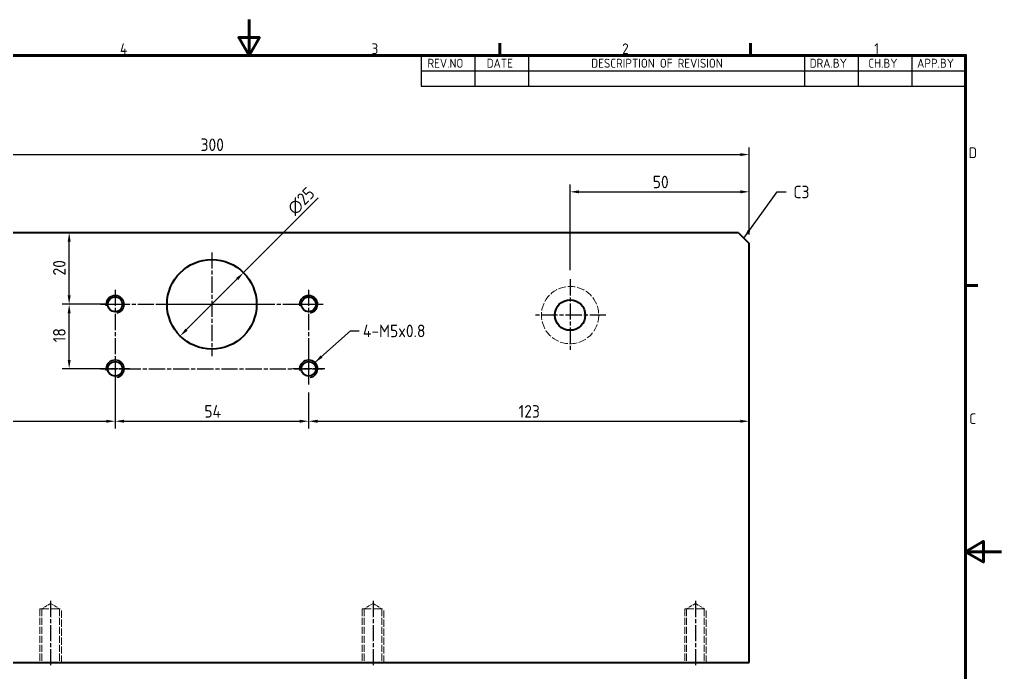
# Model space of a CAD drawing. Header units: millimetres. Extents: x 0 to 420, y 0 to 297.
# Drawn here: x 145.9 to 420, y 114.8 to 297 of the extents above; entities that cross this region are included whole.
import ezdxf

# ---------------------------------------------------------------- set-up
doc = ezdxf.new("R2010")
doc.units = ezdxf.units.MM
doc.linetypes.add('CHAIN', pattern=[0.3543, 0.2362, -0.0295, 0.0591, -0.0295])
doc.linetypes.add('DASHED', pattern=[0.2067, 0.1654, -0.0413])
doc.layers.get('0').update_dxf_attribs({"color": 3, "lineweight": 25})
for name, color, linetype, lineweight in [('가려진 것(ISO)', 2, 'DASHED', 18), ('가시적인 것(ISO)', 3, 'Continuous', 40), ('가시적인 좁은 것(ISO)', 3, 'Continuous', 35), ('경계(ISO)', 7, 'Continuous', 70), ('기호(ISO)', 5, 'Continuous', 25), ('중심 표식(ISO)', 1, 'Continuous', 25), ('중심선(ISO)', 1, 'Continuous', 25), ('치수(ISO)', 7, 'Continuous', 25)]:
    doc.layers.add(name, color=color, linetype=linetype, lineweight=lineweight)
doc.styles.add('ISO Proportiona M2B', font='isocp.shx')
doc.styles.add('문자 텍스트_M2B', font='isocp.shx')
doc.styles.add('치수 텍스트_PSTEK_POSCO', font='isocp.shx')
doc.dimstyles.new('치수_PSTEK_POSCO', dxfattribs={"dimtxt": 3.5, "dimasz": 2.5, "dimexe": 2, "dimexo": 2.5, "dimgap": 1, "dimtad": 1, "dimrnd": 1e-08, "dimdsep": 46, "dimtxsty": '치수 텍스트_PSTEK_POSCO', "dimcen": 0.09, "dimdle": 10, "dimclrd": 7, "dimclre": 7, "dimclrt": 2, "dimadec": 1, "dimazin": 2, "dimtfac": 1, "dimtmove": 0, "dimatfit": 3, "dimfxl": 0, "dimtolj": 1, "dimlwd": -1, "dimlwe": -1, "dimarcsym": 0})
doc.dimstyles.new('치수_PSTEK_POSCO$7', dxfattribs={"dimtxt": 3.5, "dimasz": 2.5, "dimexe": 2, "dimexo": 2.5, "dimgap": 1, "dimtad": 1, "dimrnd": 1e-08, "dimdsep": 46, "dimtxsty": '치수 텍스트_PSTEK_POSCO', "dimcen": 0.09, "dimdle": 10, "dimclrd": 7, "dimclre": 7, "dimclrt": 2, "dimadec": 1, "dimazin": 2, "dimtfac": 1, "dimtmove": 0, "dimatfit": 3, "dimfxl": 0, "dimtolj": 1, "dimlwd": -1, "dimlwe": -1, "dimarcsym": 0})

# ---------------------------------------------------------------- blocks, each defined once
blk = doc.blocks.new('경계 Default Border')
at = {"layer": '경계(ISO)'}
for p, q in [((280, 287), (280, 290.4)), ((350, 287), (350, 290.4)), ((410, 222.75), (413.4, 222.75))]:
    blk.add_line(p, q, dxfattribs=at)
at = {"layer": '경계(ISO)', "flags": 128}
for points in [[(210, 297), (210, 287), (207.11, 292), (212.89, 292), (210, 287)], [(10, 10), (10, 287), (410, 287), (410, 10), (10, 10)], [(420, 148.5), (410, 148.5), (415, 151.39), (415, 145.61), (410, 148.5)]]:
    blk.add_lwpolyline(points, dxfattribs=at)
at = {"layer": '경계(ISO)', "color": 2, "char_height": 3, "attachment_point": 7, "style": '문자 텍스트_M2B'}
for s, insert in [('4', (173.97, 287.4)), ('3', (244.17, 287.37)), ('2', (314.13, 287.37)), ('1', (384.49, 287.4)), ('D', (410.88, 258.35)), ('C', (411.04, 184.1))]:
    blk.add_mtext(s, dxfattribs=dict(at, insert=insert))
blk = doc.blocks.new('리비전 내역')
at = {"layer": '기호(ISO)'}
for p, q in [((258, 287), (410, 287)), ((258, 287), (258, 282.72)), ((273, 287), (273, 282.72)), ((288, 287), (288, 282.72)), ((365, 287), (365, 282.72)), ((380, 287), (380, 282.72)), ((395, 287), (395, 282.72)), ((410, 287), (410, 282.72)), ((258, 282.72), (410, 282.72)), ((258, 282.72), (258, 278.44)), ((273, 282.72), (273, 278.44)), ((288, 282.72), (288, 278.44)), ((365, 282.72), (365, 278.44)), ((380, 282.72), (380, 278.44)), ((395, 282.72), (395, 278.44)), ((410, 282.72), (410, 278.44)), ((258, 278.44), (410, 278.44))]:
    blk.add_line(p, q, dxfattribs=at)
at = {"layer": '기호(ISO)', "color": 2, "char_height": 2.5, "attachment_point": 7, "style": 'ISO Proportiona M2B'}
for s, insert in [('REV.NO', (259.79, 283.58)), ('DATE', (276.31, 283.58)), ('DESCRIPTION OF REVISION', (305.51, 283.58)), ('DRA.BY', (366.48, 283.58)), ('CH.BY', (382.86, 283.58)), ('APP.BY', (396.48, 283.58))]:
    blk.add_mtext(s, dxfattribs=dict(at, insert=insert))
blk = doc.blocks.new('*D23')
at = {"layer": 'Defpoints', "color": 0, "transparency": 16777216}
for p in [(349.6, 248.94), (349.6, 234.54), (299.6, 224.54)]:
    blk.add_point(p, dxfattribs=at)
at = {"layer": '치수(ISO)', "color": 7, "transparency": 16777216}
for p, q in [((299.6, 227.04), (299.6, 250.94)), ((349.6, 237.04), (349.6, 250.94)), ((302.1, 248.94), (347.1, 248.94))]:
    blk.add_line(p, q, dxfattribs=at)
for points in [[(302.1, 249.36), (302.1, 248.52), (299.6, 248.94)], [(347.1, 249.36), (347.1, 248.52), (349.6, 248.94)]]:
    blk.add_solid(points, dxfattribs=at)
at = {"layer": '치수(ISO)', "color": 2, "transparency": 16777216, "insert": (322.69, 251.69), "char_height": 3.5, "attachment_point": 4, "style": '치수 텍스트_PSTEK_POSCO'}
blk.add_mtext('\\A1;50', dxfattribs=at)
blk = doc.blocks.new('*D24')
at = {"layer": 'Defpoints', "color": 0, "transparency": 16777216}
for p in [(49.6, 234.54), (172.6, 199.54), (172.6, 184.91)]:
    blk.add_point(p, dxfattribs=at)
at = {"layer": '치수(ISO)', "color": 7, "transparency": 16777216}
for p, q in [((172.6, 197.04), (172.6, 182.91)), ((52.1, 184.91), (170.1, 184.91))]:
    blk.add_line(p, q, dxfattribs=at)
for points in [[(52.1, 185.33), (52.1, 184.49), (49.6, 184.91)], [(170.1, 185.33), (170.1, 184.49), (172.6, 184.91)]]:
    blk.add_solid(points, dxfattribs=at)
at = {"layer": '치수(ISO)', "color": 2, "transparency": 16777216, "insert": (108.22, 187.66), "char_height": 3.5, "attachment_point": 4, "style": '치수 텍스트_PSTEK_POSCO'}
blk.add_mtext('\\A1;123', dxfattribs=at)
blk = doc.blocks.new('*D25')
at = {"layer": 'Defpoints', "color": 0, "transparency": 16777216}
for p in [(172.6, 199.54), (226.6, 195.47), (226.6, 184.91)]:
    blk.add_point(p, dxfattribs=at)
at = {"layer": '치수(ISO)', "color": 7, "transparency": 16777216}
for p, q in [((172.6, 197.04), (172.6, 182.91)), ((226.6, 192.97), (226.6, 182.91)), ((175.1, 184.91), (224.1, 184.91))]:
    blk.add_line(p, q, dxfattribs=at)
for points in [[(175.1, 185.33), (175.1, 184.49), (172.6, 184.91)], [(224.1, 185.33), (224.1, 184.49), (226.6, 184.91)]]:
    blk.add_solid(points, dxfattribs=at)
at = {"layer": '치수(ISO)', "color": 2, "transparency": 16777216, "insert": (197.51, 187.66), "char_height": 3.5, "attachment_point": 4, "style": '치수 텍스트_PSTEK_POSCO'}
blk.add_mtext('\\A1;54', dxfattribs=at)
blk = doc.blocks.new('*D26')
at = {"layer": 'Defpoints', "color": 0, "transparency": 16777216}
for p in [(349.6, 234.54), (226.6, 195.47), (349.6, 184.91)]:
    blk.add_point(p, dxfattribs=at)
at = {"layer": '치수(ISO)', "color": 7, "transparency": 16777216}
for p, q in [((226.6, 192.97), (226.6, 182.91)), ((229.1, 184.91), (347.1, 184.91))]:
    blk.add_line(p, q, dxfattribs=at)
for points in [[(229.1, 185.33), (229.1, 184.49), (226.6, 184.91)], [(347.1, 185.33), (347.1, 184.49), (349.6, 184.91)]]:
    blk.add_solid(points, dxfattribs=at)
at = {"layer": '치수(ISO)', "color": 2, "transparency": 16777216, "insert": (285.24, 187.66), "char_height": 3.5, "attachment_point": 4, "style": '치수 텍스트_PSTEK_POSCO'}
blk.add_mtext('\\A1;123', dxfattribs=at)
blk = doc.blocks.new('*D27')
at = {"layer": 'Defpoints', "color": 0, "transparency": 16777216}
for p in [(159.77, 217.54), (172.6, 217.54), (172.6, 199.54)]:
    blk.add_point(p, dxfattribs=at)
at = {"layer": '치수(ISO)', "color": 7, "transparency": 16777216}
for p, q in [((170.1, 217.54), (157.77, 217.54)), ((159.77, 202.04), (159.77, 215.04)), ((170.1, 199.54), (157.77, 199.54))]:
    blk.add_line(p, q, dxfattribs=at)
for points in [[(159.36, 215.04), (160.19, 215.04), (159.77, 217.54)], [(159.36, 202.04), (160.19, 202.04), (159.77, 199.54)]]:
    blk.add_solid(points, dxfattribs=at)
at = {"layer": '치수(ISO)', "color": 2, "transparency": 16777216, "insert": (157.02, 206.95), "char_height": 3.5, "attachment_point": 4, "rotation": 90, "style": '치수 텍스트_PSTEK_POSCO'}
blk.add_mtext('\\A1;18', dxfattribs=at)
blk = doc.blocks.new('*D28')
at = {"layer": 'Defpoints', "color": 0, "transparency": 16777216}
for p in [(52.6, 237.54), (159.77, 237.54), (172.6, 217.54)]:
    blk.add_point(p, dxfattribs=at)
at = {"layer": '치수(ISO)', "color": 7, "transparency": 16777216}
for p, q in [((159.77, 220.04), (159.77, 235.04)), ((170.1, 217.54), (157.77, 217.54))]:
    blk.add_line(p, q, dxfattribs=at)
for points in [[(159.36, 235.04), (160.19, 235.04), (159.77, 237.54)], [(159.36, 220.04), (160.19, 220.04), (159.77, 217.54)]]:
    blk.add_solid(points, dxfattribs=at)
at = {"layer": '치수(ISO)', "color": 2, "transparency": 16777216, "insert": (157.02, 225.58), "char_height": 3.5, "attachment_point": 4, "rotation": 90, "style": '치수 텍스트_PSTEK_POSCO'}
blk.add_mtext('\\A1;20', dxfattribs=at)
blk = doc.blocks.new('*D39')
at = {"layer": 'Defpoints', "color": 0, "transparency": 16777216}
for p in [(349.6, 259.33), (49.6, 234.54), (349.6, 234.54)]:
    blk.add_point(p, dxfattribs=at)
at = {"layer": '치수(ISO)', "color": 7, "transparency": 16777216}
for p, q in [((49.6, 237.04), (49.6, 261.33)), ((349.6, 237.04), (349.6, 261.33)), ((52.1, 259.33), (347.1, 259.33))]:
    blk.add_line(p, q, dxfattribs=at)
for points in [[(52.1, 259.75), (52.1, 258.92), (49.6, 259.33)], [(347.1, 259.75), (347.1, 258.92), (349.6, 259.33)]]:
    blk.add_solid(points, dxfattribs=at)
at = {"layer": '치수(ISO)', "color": 2, "transparency": 16777216, "insert": (196.45, 262.08), "char_height": 3.5, "attachment_point": 4, "style": '치수 텍스트_PSTEK_POSCO'}
blk.add_mtext('\\A1;300', dxfattribs=at)
blk = doc.blocks.new('*D41')
at = {"layer": 'Defpoints', "color": 0, "transparency": 16777216}
for p in [(208.44, 226.38), (190.76, 208.7)]:
    blk.add_point(p, dxfattribs=at)
at = {"layer": '치수(ISO)', "color": 7, "transparency": 16777216}
for p, q in [((208.44, 226.38), (229.32, 247.25)), ((192.53, 210.47), (206.67, 224.61))]:
    blk.add_line(p, q, dxfattribs=at)
for points in [[(206.38, 224.9), (206.97, 224.31), (208.44, 226.38)], [(192.24, 210.76), (192.83, 210.17), (190.76, 208.7)]]:
    blk.add_solid(points, dxfattribs=at)
at = {"layer": '치수(ISO)', "color": 2, "transparency": 16777216, "insert": (221.61, 243.44), "char_height": 3.5, "attachment_point": 4, "rotation": 45, "style": '치수 텍스트_PSTEK_POSCO'}
blk.add_mtext('\\A1;∅25', dxfattribs=at)

msp = doc.modelspace()

# ---------------------------------------------------------------- linework, layer by layer
at = {"layer": '가려진 것(ISO)', "ltscale": 12.094824}
for p, q in [((151.602, 132.538), (151.602, 117.538)), ((152.143, 132.538), (152.143, 117.538)), ((157.06, 132.538), (157.06, 117.538)), ((157.602, 117.538), (157.602, 132.538)), ((241.602, 132.538), (241.602, 117.538)), ((242.143, 132.538), (242.143, 117.538)), ((247.06, 132.538), (247.06, 117.538)), ((247.602, 117.538), (247.602, 132.538)), ((331.602, 132.538), (331.602, 117.538)), ((332.143, 132.538), (332.143, 117.538)), ((337.06, 132.538), (337.06, 117.538)), ((337.602, 117.538), (337.602, 132.538))]:
    msp.add_line(p, q, dxfattribs=at)
at = {"layer": '가려진 것(ISO)', "ltscale": 15.198803}
for p, q in [((151.602, 132.538), (157.602, 132.538)), ((241.602, 132.538), (247.602, 132.538)), ((331.602, 132.538), (337.602, 132.538))]:
    msp.add_line(p, q, dxfattribs=at)
at = {"layer": '가려진 것(ISO)', "ltscale": 5.46289}
for p, q in [((154.602, 134.016), (152.143, 132.538)), ((154.602, 134.016), (157.06, 132.538)), ((244.602, 134.016), (242.143, 132.538)), ((244.602, 134.016), (247.06, 132.538)), ((334.602, 134.016), (332.143, 132.538)), ((334.602, 134.016), (337.06, 132.538))]:
    msp.add_line(p, q, dxfattribs=at)
at = {"layer": '가려진 것(ISO)', "ltscale": 12.798992}
msp.add_circle((299.602, 214.538), 8, dxfattribs=at)
at = {"layer": '가시적인 것(ISO)'}
for p, q in [((346.602, 237.538), (52.602, 237.538)), ((346.602, 237.538), (349.602, 234.538)), ((349.602, 117.538), (349.602, 234.538)), ((49.602, 117.538), (349.602, 117.538))]:
    msp.add_line(p, q, dxfattribs=at)
for centre, radius in [((199.602, 217.538), 12.5), ((172.602, 217.538), 2.067), ((226.602, 217.538), 2.067), ((299.602, 214.538), 4.25), ((172.602, 199.538), 2.067), ((226.602, 199.538), 2.067)]:
    msp.add_circle(centre, radius, dxfattribs=at)
at = {"layer": '가시적인 좁은 것(ISO)'}
for centre in [(172.602, 217.538), (226.602, 217.538), (172.602, 199.538), (226.602, 199.538)]:
    msp.add_arc(centre, 2.5, 280, 190, dxfattribs=at)
at = {"layer": '중심 표식(ISO)', "linetype": 'CHAIN', "ltscale": 19.051651}
for p, q in [((199.602, 232.038), (199.602, 203.038)), ((299.602, 224.538), (299.602, 204.538)), ((214.102, 217.538), (185.102, 217.538)), ((309.602, 214.538), (289.602, 214.538))]:
    msp.add_line(p, q, dxfattribs=at)
at = {"layer": '중심 표식(ISO)', "linetype": 'CHAIN', "ltscale": 9.038461}
for p, q in [((176.669, 217.538), (168.535, 217.538)), ((230.669, 217.538), (222.535, 217.538)), ((226.602, 203.605), (226.602, 195.471)), ((176.669, 199.538), (168.535, 199.538))]:
    msp.add_line(p, q, dxfattribs=at)
at = {"layer": '중심 표식(ISO)', "linetype": 'CHAIN', "ltscale": 10.000767}
msp.add_line((231.102, 199.538), (222.102, 199.538), dxfattribs=at)
at = {"layer": '중심선(ISO)', "linetype": 'CHAIN', "ltscale": 19.051651}
for p, q in [((172.602, 221.605), (172.602, 195.471)), ((226.602, 221.605), (226.602, 195.038)), ((230.669, 217.538), (168.535, 217.538)), ((168.535, 199.538), (230.669, 199.538)), ((154.602, 134.766), (154.602, 116.788)), ((244.602, 134.766), (244.602, 116.788)), ((334.602, 134.766), (334.602, 116.788))]:
    msp.add_line(p, q, dxfattribs=at)

# ---------------------------------------------------------------- block references
msp.add_blockref('경계 Default Border', (0, 0))
at = {"layer": '기호(ISO)'}
msp.add_blockref('리비전 내역', (0, 0), dxfattribs=at)

# ---------------------------------------------------------------- texts
at = {"layer": '기호(ISO)', "color": 2, "insert": (361.951, 248.901), "char_height": 3.5, "attachment_point": 4, "style": '치수 텍스트_PSTEK_POSCO'}
msp.add_mtext('{C3}', dxfattribs=at)
at = {"layer": '기호(ISO)', "color": 2, "insert": (241.771, 210.12), "char_height": 3.5, "width": 21.61027, "attachment_point": 4, "line_spacing_factor": 0.6125, "style": '치수 텍스트_PSTEK_POSCO'}
msp.add_mtext('{4-M5x0.8}', dxfattribs=at)

# ---------------------------------------------------------------- dimensions: what is measured, and where the dimension line sits
at = {"layer": '치수(ISO)', "color": 7}
for base, p1, p2, angle, override, picture, middle in [((349.602, 259.332), (49.602, 234.538), (349.602, 234.538), 180, {"dimdec": 2, "dimtp": 0, "dimtm": 0, "dimtdec": 2, "dimtofl": 0, "dimatfit": 1}, '*D39', (199.602, 259.332)), ((349.602, 248.941), (299.602, 224.538), (349.602, 234.538), 180, {"dimdec": 2, "dimtp": 0, "dimtm": 0, "dimtdec": 2, "dimtofl": 0, "dimatfit": 1}, '*D23', (324.612, 248.941)), ((159.772, 237.538), (172.602, 217.538), (52.602, 237.538), 90, {"dimdec": 2, "dimse2": 1, "dimtp": 0, "dimtm": 0, "dimtdec": 2, "dimtofl": 0, "dimatfit": 1}, '*D28', (159.772, 227.548)), ((172.602, 184.91), (49.602, 234.538), (172.602, 199.538), 180, {"dimdec": 2, "dimse1": 1, "dimtp": 0, "dimtm": 0, "dimtdec": 2, "dimtofl": 0, "dimatfit": 1}, '*D24', (111.092, 184.91)), ((349.602, 184.91), (226.602, 195.471), (349.602, 234.538), 180, {"dimdec": 2, "dimse2": 1, "dimtp": 0, "dimtm": 0, "dimtdec": 2, "dimtofl": 0, "dimatfit": 1}, '*D26', (288.112, 184.91)), ((159.772, 217.538), (172.602, 199.538), (172.602, 217.538), 90, {"dimdec": 2, "dimtp": 0, "dimtm": 0, "dimtdec": 2, "dimtofl": 0, "dimatfit": 1}, '*D27', (159.772, 208.528)), ((226.602, 184.91), (172.602, 199.538), (226.602, 195.471), 180, {"dimdec": 2, "dimtp": 0, "dimtm": 0, "dimtdec": 2, "dimtofl": 0, "dimatfit": 1}, '*D25', (199.612, 184.91))]:
    dim = msp.add_linear_dim(base=base, p1=p1, p2=p2, angle=angle, dimstyle='치수_PSTEK_POSCO', override=override, dxfattribs=at)
    dim.commit()
    dim.dimension.update_dxf_attribs({"geometry": picture, "text_midpoint": middle, "dimtype": 160})
dim = msp.add_diameter_dim_2p(p1=(190.763, 208.7), p2=(208.44, 226.377), dimstyle='치수_PSTEK_POSCO', override={"dimdec": 2, "dimlfac": 1, "dimtp": 0, "dimtm": 0, "dimtdec": 2, "dimatfit": 2}, dxfattribs=at)
dim.commit()
dim.dimension.update_dxf_attribs({"geometry": '*D41', "text_midpoint": (226.083, 244.019), "dimtype": 163})

# ---------------------------------------------------------------- leaders
at = {"layer": '기호(ISO)', "color": 7, "annotation_type": 0, "has_hookline": 1, "hookline_direction": 0}
for points, text_width in [([(348.102, 236.038), (357.451, 248.901), (359.951, 248.901)], 4.158), ([(228.369, 201.306), (238.271, 210.12), (240.771, 210.12)], 18.2)]:
    msp.add_leader(points, dimstyle='치수_PSTEK_POSCO$7', override={"dimtad": 0}, dxfattribs=dict(at, text_width=text_width))

doc.saveas('drawing.dxf')
